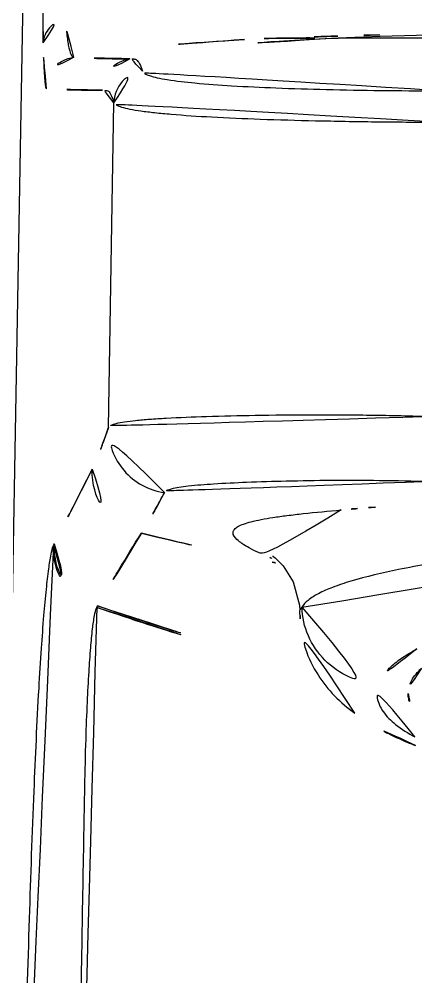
# Model space of a CAD drawing. Extents: x 16296660632 to 16296672714, y -37409619871 to -37409617455.
# Drawn here: x 16296671978.35 to 16296671990.6, y -37409617793.49 to -37409617763.93 of the extents above; entities that cross this region are included whole.
import ezdxf

# ---------------------------------------------------------------- set-up
doc = ezdxf.new("R2010")
doc.units = 0
doc.header["$LTSCALE"] = 10
doc.header["$MEASUREMENT"] = 0
doc.layers.get('0').update_dxf_attribs({"linetype": 'CONTINUOUS'})
doc.layers.add('06___PRT_ALL_SURFS', color=7, linetype='CONTINUOUS')

msp = doc.modelspace()

# ---------------------------------------------------------------- linework, layer by layer
at = {"color": 7, "linetype": 'Continuous'}
for p, q in [((16296671977.667879, -37409617809.628067), (16296671978.56538, -37409617758.216614)), ((16296671981.109489, -37409617776.535461), (16296671981.279751, -37409617766.512337)), ((16296671986.811581, -37409617781.295059), (16296671987.006821, -37409617782.020317)), ((16296671987.006821, -37409617782.020317), (16296671987.01716, -37409617782.171356)), ((16296671987.081181, -37409617782.086472), (16296671987.01704, -37409617782.168373)), ((16296671987.01704, -37409617782.168373), (16296671987.01705, -37409617782.168808)), ((16296671987.026911, -37409617782.442413), (16296671987.0175, -37409617782.181297))]:
    msp.add_line(p, q, dxfattribs=at)
msp.add_lwpolyline([(16296671986.202169, -37409617780.516159), (16296671986.18107, -37409617780.504128), (16296671986.257429, -37409617780.559891), (16296671986.50491, -37409617780.805008), (16296671986.811581, -37409617781.295059)], dxfattribs=at)
for centre, radius, start, end in [((16296672002.69059, -37409618235.902344), 471.669009, 91.17060876, 91.6034966), ((16296671988.139629, -37409617817.426857), 52.940892, 93.0681692, 98.8007998), ((16296671989.995501, -37409617815.122711), 50.636558, 92.0283868, 99.3489565), ((16296672002.802311, -37409618239.99353), 475.76173, 91.75973586, 91.98825863), ((16296672002.78034, -37409618239.274292), 475.042159, 91.6029504, 91.75973586), ((16296671980.19449, -37409617766.096718), 0.999627, 98.9091774, 179.0282095), ((16296671981.932211, -37409617766.14505), 0.999601, 99.3571491, 179.0220887), ((16296671982.60656, -37409617777.856789), 2.000557, 179.1252648, 256.1206666), ((16296671998.015091, -37409617888.276588), 109.627714, 94.82136173, 95.08636647), ((16296672001.349649, -37409617927.976562), 149.467479, 94.6047847, 94.81598906), ((16296672003.107321, -37409617694.7183), 87.629342, 256.14738331, 258.85318837), ((16296671981.409149, -37409617780.203812), 1.999113, 179.181223, 250.6956369), ((16296671981.43277, -37409617780.154083), 2.000388, 179.1095266, 250.7384225), ((16296671990.52424, -37409617769.931732), 11.508693, 247.3569334, 248.1733862), ((16296672003.05813, -37409617694.957413), 87.385242, 258.85466676, 259.041085), ((16296672002.81142, -37409617718.54274), 67.215402, 250.85986915, 256.83315637), ((16296671988.080339, -37409617782.428391), 1.056049, 161.1085658, 166.3278319), ((16296672002.925301, -37409617717.933449), 67.881856, 250.93141215, 256.90165108)]:
    msp.add_arc(centre, radius, start, end, dxfattribs=at)
for points, knots in [([(16296671979.09683, -37409617764.661491), (16296671979.081051, -37409617763.896942), (16296671979.076031, -37409617762.146713), (16296671979.09338, -37409617760.396751), (16296671979.10878, -37409617759.411537)], [0, 0, 0, 0, 0.436970092, 1, 1, 1, 1]), ([(16296671979.09684, -37409617764.661491), (16296671979.10301, -37409617764.49382), (16296671979.266479, -37409617764.138496), (16296671979.599279, -37409617763.959312), (16296671979.781281, -37409617763.90889)], [0, 0, 0, 0, 0.470461979, 1, 1, 1, 1]), ([(16296671980.0397, -37409617765.109283), (16296671980.004971, -37409617765.112106), (16296671979.954809, -37409617765.038773), (16296671979.920151, -37409617764.9394), (16296671979.88538, -37409617764.805428), (16296671979.855089, -37409617764.63649), (16296671979.81377, -37409617764.333321), (16296671979.793249, -37409617764.086288), (16296671979.78129, -37409617763.908913)], [0, 0, 0, 0, 0.083318642, 0.162103674, 0.269690135, 0.407101805, 0.574864448, 1, 1, 1, 1]), ([(16296671979.19499, -37409617766.079773), (16296671979.18572, -37409617766.079247), (16296671979.17321, -37409617766.038651), (16296671979.16091, -37409617765.979012), (16296671979.147421, -37409617765.862457), (16296671979.13512, -37409617765.708656), (16296671979.12351, -37409617765.507652), (16296671979.10848, -37409617765.15435), (16296671979.10107, -37409617764.867081), (16296671979.09683, -37409617764.661491)], [0, 0, 0, 0, 0.019532431, 0.067642742, 0.146291101, 0.25587118, 0.396394861, 0.567763235, 1, 1, 1, 1]), ([(16296671981.769699, -37409617765.158752), (16296671981.479759, -37409617765.157417), (16296671980.902691, -37409617765.155037), (16296671980.32617, -37409617765.127449), (16296671980.0397, -37409617765.109283)], [0, 0, 0, 0, 0.502511749, 1, 1, 1, 1]), ([(16296671982.16398, -37409617765.540131), (16296671982.138451, -37409617765.462784), (16296671982.099569, -37409617765.355919), (16296671982.028891, -37409617765.24041), (16296671981.967279, -37409617765.167397), (16296671981.86787, -37409617765.160378), (16296671981.80143, -37409617765.159157), (16296671981.76969, -37409617765.158737)], [0, 0, 0, 0, 0.398248853, 0.547938772, 0.667390927, 0.844829475, 1, 1, 1, 1]), ([(16296671981.279751, -37409617766.512337), (16296671981.284361, -37409617766.278748), (16296671981.471239, -37409617765.798523), (16296671981.93144, -37409617765.567528), (16296671982.16398, -37409617765.540131)], [0, 0, 0, 0, 0.499454796, 1, 1, 1, 1]), ([(16296671991.25695, -37409617766.141251), (16296671990.675591, -37409617766.145683), (16296671989.53437, -37409617766.136932), (16296671987.87579, -37409617766.107582), (16296671986.34251, -37409617766.062134), (16296671984.991039, -37409617765.997948), (16296671983.87191, -37409617765.917618), (16296671983.10359, -37409617765.832581), (16296671982.637871, -37409617765.749771), (16296671982.402479, -37409617765.689034), (16296671982.248671, -37409617765.630219), (16296671982.17411, -37409617765.570808), (16296671982.16398, -37409617765.540131)], [0, 0, 0, 0, 0.190327147, 0.373587343, 0.543055404, 0.692498028, 0.816448397, 0.91044173, 0.945194588, 0.971490983, 0.989423557, 1, 1, 1, 1]), ([(16296671980.932751, -37409617766.127983), (16296671980.64303, -37409617766.126534), (16296671980.06341, -37409617766.123642), (16296671979.48428, -37409617766.097343), (16296671979.19499, -37409617766.079773)], [0, 0, 0, 0, 0.499917737, 1, 1, 1, 1]), ([(16296671981.279751, -37409617766.512337), (16296671981.25605, -37409617766.4356), (16296671981.22073, -37409617766.330353), (16296671981.157669, -37409617766.214203), (16296671981.117729, -37409617766.156578), (16296671981.067329, -37409617766.131943), (16296671981.00626, -37409617766.131592), (16296671980.96225, -37409617766.12851), (16296671980.932751, -37409617766.127983)], [0, 0, 0, 0, 0.415828946, 0.56928542, 0.686743486, 0.770739313, 0.847264868, 1, 1, 1, 1]), ([(16296671991.264391, -37409617767.109703), (16296671990.624969, -37409617767.112984), (16296671989.36978, -37409617767.102737), (16296671987.54575, -37409617767.071663), (16296671985.86001, -37409617767.025261), (16296671984.375561, -37409617766.960732), (16296671983.29038, -37409617766.890907), (16296671982.56428, -37409617766.822807), (16296671982.137251, -37409617766.771011), (16296671981.79599, -37409617766.716583), (16296671981.53895, -37409617766.65741), (16296671981.37401, -37409617766.600822), (16296671981.290739, -37409617766.543442), (16296671981.279751, -37409617766.512337)], [0, 0, 0, 0, 0.190911129, 0.374748075, 0.544673847, 0.694384861, 0.818368772, 0.86926345, 0.912150084, 0.946682079, 0.972666833, 0.990150336, 1, 1, 1, 1]), ([(16296671991.109989, -37409617776.198692), (16296671990.47114, -37409617776.176826), (16296671989.216511, -37409617776.147583), (16296671987.39262, -37409617776.137894), (16296671985.706511, -37409617776.153976), (16296671984.22101, -37409617776.188477), (16296671983.13414, -37409617776.231071), (16296671982.40587, -37409617776.276169), (16296671981.97698, -37409617776.312576), (16296671981.633619, -37409617776.353104), (16296671981.374281, -37409617776.401131), (16296671981.206841, -37409617776.449944), (16296671981.12138, -37409617776.504578), (16296671981.109489, -37409617776.535461)], [0, 0, 0, 0, 0.190845251, 0.374647943, 0.544521237, 0.694244104, 0.818273126, 0.869205857, 0.912119257, 0.946671736, 0.972659187, 0.990120719, 1, 1, 1, 1]), ([(16296671981.109489, -37409617776.535461), (16296671981.06893, -37409617776.660172), (16296671980.920549, -37409617777.097588), (16296671980.75008, -37409617777.528313), (16296671980.60623, -37409617777.826263)], [0, 0, 0, 0, 0.283867576, 1, 1, 1, 1]), ([(16296671982.837931, -37409617778.54361), (16296671982.59985, -37409617778.510612), (16296671982.13151, -37409617778.356743), (16296671981.55932, -37409617777.894127), (16296671981.187281, -37409617777.260178), (16296671981.105881, -37409617776.774979), (16296671981.109489, -37409617776.535461)], [0, 0, 0, 0, 0.250364024, 0.500590746, 0.750479717, 1, 1, 1, 1]), ([(16296671980.60623, -37409617777.826263), (16296671980.417379, -37409617778.217438), (16296671980.023701, -37409617778.981934), (16296671979.628519, -37409617779.74543), (16296671979.432619, -37409617780.123001)], [0, 0, 0, 0, 0.505244356, 1, 1, 1, 1]), ([(16296671991.03373, -37409617778.20472), (16296671990.514959, -37409617778.185707), (16296671989.497259, -37409617778.162086), (16296671988.018669, -37409617778.159607), (16296671986.65204, -37409617778.180733), (16296671985.443939, -37409617778.217163), (16296671984.43552, -37409617778.265213), (16296671983.735889, -37409617778.317581), (16296671983.304001, -37409617778.373657), (16296671983.080151, -37409617778.418007), (16296671982.92915, -37409617778.465408), (16296671982.852631, -37409617778.515106), (16296671982.837931, -37409617778.54361)], [0, 0, 0, 0, 0.188967601, 0.370516965, 0.538206843, 0.686495238, 0.810438532, 0.905778787, 0.941614645, 0.969142888, 0.98832835, 1, 1, 1, 1]), ([(16296671982.837931, -37409617778.54361), (16296671982.77516, -37409617778.665413), (16296671982.5511, -37409617779.091019), (16296671982.3125, -37409617779.509453), (16296671982.126671, -37409617779.798927)], [0, 0, 0, 0, 0.284862245, 1, 1, 1, 1]), ([(16296671988.29579, -37409617779.080566), (16296671987.903151, -37409617779.115593), (16296671987.34495, -37409617779.168488), (16296671986.643339, -37409617779.249641), (16296671986.21069, -37409617779.308594), (16296671985.8419, -37409617779.369949), (16296671985.537649, -37409617779.435013), (16296671985.29715, -37409617779.504158), (16296671985.12084, -37409617779.580299), (16296671985.00079, -37409617779.663048), (16296671984.926331, -37409617779.822479), (16296671985.06415, -37409617779.995064), (16296671985.24614, -37409617780.130943), (16296671985.472691, -37409617780.266518), (16296671985.75985, -37409617780.40947), (16296671985.97551, -37409617780.504097), (16296671986.093519, -37409617780.553337)], [0, 0, 0, 0, 0.24162059, 0.343640358, 0.432884568, 0.509240676, 0.572724208, 0.623554613, 0.662271726, 0.690273814, 0.711339312, 0.761904779, 0.802800021, 0.855886807, 0.921621183, 1, 1, 1, 1]), ([(16296671982.126671, -37409617779.798927), (16296671981.887079, -37409617780.171707), (16296671981.439569, -37409617780.922096), (16296671980.993019, -37409617781.672684), (16296671980.77289, -37409617782.04245)], [0, 0, 0, 0, 0.507326275, 1, 1, 1, 1]), ([(16296671987.08124, -37409617782.086472), (16296671987.129431, -37409617782.00354), (16296671987.28879, -37409617781.84095), (16296671987.61697, -37409617781.641579), (16296671988.06282, -37409617781.449257), (16296671988.88311, -37409617781.180443), (16296671990.19809, -37409617780.879051), (16296671992.091909, -37409617780.559631), (16296671994.36207, -37409617780.274818), (16296671997.90634, -37409617779.958527), (16296672000.695129, -37409617779.860733), (16296672002.611059, -37409617779.860382)], [0, 0, 0, 0, 0.018140224, 0.041988312, 0.072417514, 0.109730581, 0.205124309, 0.327143003, 0.472886363, 0.637670199, 1, 1, 1, 1]), ([(16296671979.41025, -37409617780.17524), (16296671979.378059, -37409617780.263512), (16296671979.32723, -37409617780.504883), (16296671979.25831, -37409617780.954376), (16296671979.187229, -37409617781.584221), (16296671979.113079, -37409617782.402107), (16296671979.03739, -37409617783.423813), (16296671978.926531, -37409617785.230072), (16296671978.799271, -37409617788.010658), (16296671978.6646, -37409617791.851151), (16296671978.54344, -37409617796.187508), (16296671978.43762, -37409617800.79438), (16296671978.37606, -37409617803.929329), (16296671978.347851, -37409617805.512123)], [0, 0, 0, 0, 0.01110852, 0.029006791, 0.053829447, 0.085999369, 0.126111849, 0.174946818, 0.299953998, 0.455187121, 0.629284716, 0.812837611, 1, 1, 1, 1]), ([(16296671979.432619, -37409617780.123001), (16296671979.430691, -37409617780.126717), (16296671979.4223, -37409617780.143707), (16296671979.415319, -37409617780.161369), (16296671979.41025, -37409617780.17524)], [0, 0, 0, 0, 0.220697877, 1, 1, 1, 1]), ([(16296671980.77096, -37409617782.041817), (16296671980.76545, -37409617782.053391), (16296671980.75765, -37409617782.069489), (16296671980.75153, -37409617782.086281), (16296671980.74992, -37409617782.091057)], [0, 0, 0, 0, 0.717146022, 1, 1, 1, 1]), ([(16296671987.081181, -37409617782.086479), (16296671987.091921, -37409617782.386017), (16296671987.23139, -37409617782.990463), (16296671987.757259, -37409617783.757339), (16296671988.52577, -37409617784.293114), (16296671989.13578, -37409617784.448853), (16296671989.4424, -37409617784.470596)], [0, 0, 0, 0, 0.246239593, 0.495596392, 0.747479727, 1, 1, 1, 1]), ([(16296671980.748289, -37409617782.090492), (16296671980.71524, -37409617782.170303), (16296671980.66851, -37409617782.392937), (16296671980.611059, -37409617782.806267), (16296671980.557301, -37409617783.386124), (16296671980.505329, -37409617784.138901), (16296671980.45598, -37409617785.080719), (16296671980.39469, -37409617786.754227), (16296671980.35202, -37409617789.33828), (16296671980.286301, -37409617792.908112), (16296671980.232929, -37409617796.934959), (16296671980.18782, -37409617801.205002), (16296671980.166361, -37409617804.107986), (16296671980.16482, -37409617805.57283)], [0, 0, 0, 0, 0.01102554, 0.028772968, 0.05337918, 0.085276822, 0.125104832, 0.173740362, 0.299017546, 0.454952647, 0.629466909, 0.813032094, 1, 1, 1, 1]), ([(16296671988.714531, -37409617785.357803), (16296671988.27359, -37409617785.0345), (16296671987.661249, -37409617784.418037), (16296671987.148331, -37409617783.368446), (16296671987.038231, -37409617782.756683), (16296671987.026911, -37409617782.442421)], [0, 0, 0, 0, 0.472163582, 0.72844186, 1, 1, 1, 1]), ([(16296671990.633101, -37409617783.371643), (16296671990.48105, -37409617783.452469), (16296671990.203819, -37409617783.615273), (16296671989.767429, -37409617783.946869), (16296671989.517099, -37409617784.256233), (16296671989.4424, -37409617784.473831)], [0, 0, 0, 0, 0.313017537, 0.581781302, 1, 1, 1, 1]), ([(16296671990.77796, -37409617783.965843), (16296671990.65588, -37409617784.078056), (16296671990.451559, -37409617784.308113), (16296671990.36055, -37409617784.610909), (16296671990.36055, -37409617784.746773)], [0, 0, 0, 0, 0.549663981, 1, 1, 1, 1]), ([(16296671990.567699, -37409617786.086723), (16296671990.36058, -37409617785.973846), (16296671990.00112, -37409617785.74852), (16296671989.58428, -37409617785.34816), (16296671989.37323, -37409617784.906029), (16296671989.3993, -37409617784.605019), (16296671989.4424, -37409617784.473831)], [0, 0, 0, 0, 0.332448283, 0.595111511, 0.805382543, 1, 1, 1, 1]), ([(16296671990.36055, -37409617784.746773), (16296671990.36055, -37409617784.786346), (16296671990.37384, -37409617784.95285), (16296671990.44272, -37409617785.111656), (16296671990.51124, -37409617785.218369)], [0, 0, 0, 0, 0.237860164, 1, 1, 1, 1]), ([(16296671990.590309, -37409617786.355278), (16296671990.418871, -37409617786.287552), (16296671989.765539, -37409617786.012718), (16296671989.13777, -37409617785.668114), (16296671988.714531, -37409617785.357803)], [0, 0, 0, 0, 0.259931239, 1, 1, 1, 1])]:
    msp.add_open_spline(points, degree=3, knots=knots, dxfattribs=at)
msp.add_open_spline([(16296671987.027109, -37409617782.442413), (16296671987.02389, -37409617782.354134), (16296671987.03339, -37409617782.264633), (16296671987.05422, -37409617782.17878)], degree=3, dxfattribs=at)
at = {"layer": '06___PRT_ALL_SURFS', "color": 7, "linetype": 'Continuous'}
for p, q in [((16296671978.552481, -37409617758.216553), (16296671977.65276, -37409617809.629181)), ((16296671989.502831, -37409617764.474037), (16296671988.20332, -37409617764.517883)), ((16296671995.405939, -37409617764.517868), (16296671988.203569, -37409617764.517868))]:
    msp.add_line(p, q, dxfattribs=at)
msp.add_lwpolyline([(16296671993.61784, -37409617764.362549), (16296671993.51297, -37409617764.364868), (16296671992.607889, -37409617764.385887), (16296671991.628241, -37409617764.411102), (16296671990.62071, -37409617764.439583), (16296671989.50292, -37409617764.47403)], dxfattribs=at)
msp.add_arc((16296671988.113319, -37409617817.006889), 52.520114, 91.9831254, 93.063999, dxfattribs=at)
msp.add_open_spline([(16296671986.306919, -37409617764.517853), (16296671986.608141, -37409617764.518143), (16296671987.24032, -37409617764.51339), (16296671987.872511, -37409617764.517868), (16296671988.203489, -37409617764.517868)], degree=3, knots=[0, 0, 0, 0, 0.476457045, 1, 1, 1, 1], dxfattribs=at)

doc.saveas('drawing.dxf')
